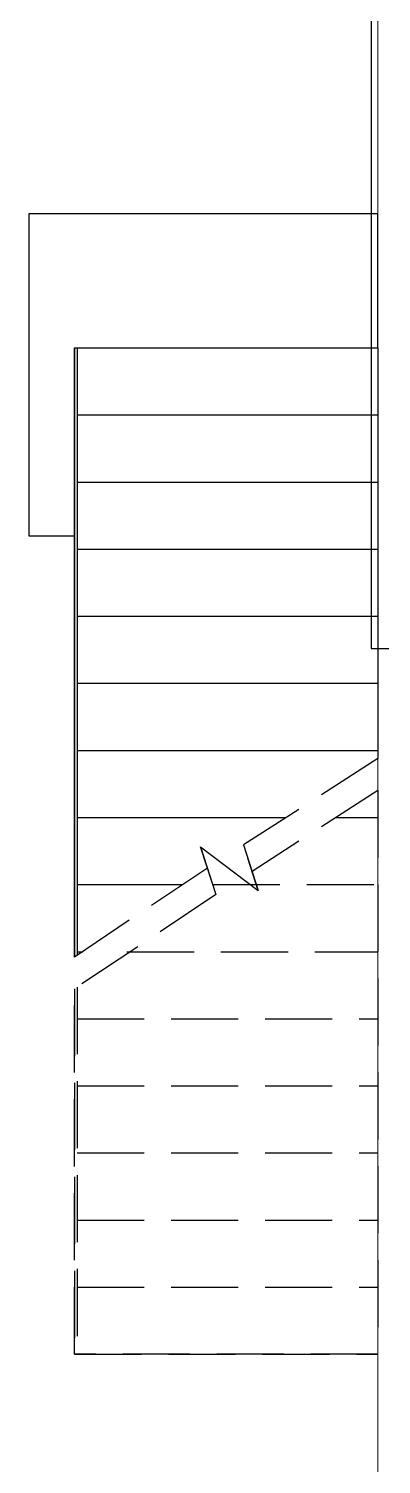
# Model space of a CAD drawing. Header units: inches. Extents: x 143994 to 247866, y 243815 to 272761.
# Drawn here: x 156301 to 157613, y 257056 to 262405 of the extents above; entities that cross this region are included whole.
import ezdxf

# ---------------------------------------------------------------- set-up
doc = ezdxf.new("R2010")
doc.units = ezdxf.units.IN
doc.header["$LTSCALE"] = 1000
doc.header["$MEASUREMENT"] = 0
doc.linetypes.add('DASH', pattern=[0.35, 0.25, -0.1])
for name, color, linetype in [('0-建筑1F', 127, 'Continuous'), ('A-Wall-Patn', 255, 'Continuous'), ('STAIR', 142, 'Continuous')]:
    doc.layers.add(name, color=color, linetype=linetype)
doc.layers.add('W-保温层', color=8, linetype='Continuous', lineweight=13)

# ---------------------------------------------------------------- blocks, each defined once
blk = doc.blocks.new('144')
at = {"layer": 'STAIR', "color": 127}
for p, q in [((638561.9, -378470.3), (637261.9, -378470.3)), ((637261.9, -378470.3), (637261.9, -379670.3)), ((638561.9, -378970.3), (638561.9, -378470.3)), ((637431.9, -378970.3), (637431.9, -381240.1)), ((637431.9, -381240.1), (637431.9, -378970.3)), ((637431.9, -378970.3), (638561.9, -378970.3)), ((637431.9, -381240.1), (637431.9, -378970.3)), ((637431.9, -378970.3), (638561.9, -378970.3)), ((637441.9, -378970.3), (637441.9, -381233.7)), ((638561.9, -378970.3), (638561.9, -380500.8)), ((638561.9, -378970.3), (638561.9, -380500.8)), ((637441.9, -379220.3), (638561.9, -379220.3)), ((637441.9, -379470.3), (638561.9, -379470.3)), ((637261.9, -379670.3), (637431.9, -379670.3)), ((637441.9, -379720.3), (638561.9, -379720.3)), ((637441.9, -379970.3), (638561.9, -379970.3)), ((637441.9, -380220.3), (638561.9, -380220.3)), ((637441.9, -380470.3), (638561.9, -380470.3)), ((637441.9, -380720.3), (638220.6, -380720.3)), ((638405.5, -380720.3), (638561.9, -380720.3)), ((637943.1, -380958.1), (637902, -380829.5)), ((637902, -380829.5), (638116.1, -380992.3)), ((638116.1, -380992.3), (638077.5, -380871.7)), ((637441.9, -380970.3), (637831.7, -380970.3)), ((637441.9, -381220.3), (637462.8, -381220.3))]:
    blk.add_line(p, q, dxfattribs=at)
at = {"layer": 'STAIR', "color": 127, "linetype": 'DASH'}
for p, q in [((638561.9, -380500.8), (638061.7, -380822.4)), ((638561.9, -380619.7), (638093.3, -380921)), ((638561.9, -380619.7), (638561.9, -382720.3)), ((638561.9, -380619.7), (638561.9, -382720.3)), ((637902, -380829.5), (637958.9, -381007.4)), ((638061.7, -380822.4), (638116.1, -380992.3)), ((637927.4, -380908.8), (637431.9, -381240.1)), ((637958.9, -381007.4), (637431.9, -381359)), ((637947, -380970.3), (638561.9, -380970.3)), ((637627.7, -381220.3), (638561.9, -381220.3)), ((637431.9, -381359), (637431.9, -382720.3)), ((637431.9, -382720.3), (637431.9, -381359)), ((637431.9, -382720.3), (637431.9, -381359)), ((637441.9, -381352.6), (637441.9, -382720.3)), ((637441.9, -381470.3), (638561.9, -381470.3)), ((637441.9, -381720.3), (638561.9, -381720.3)), ((637441.9, -381970.3), (638561.9, -381970.3)), ((637441.9, -382220.3), (638561.9, -382220.3)), ((637441.9, -382470.3), (638561.9, -382470.3)), ((637431.9, -382720.3), (638561.9, -382720.3)), ((638561.9, -382720.3), (637431.9, -382720.3)), ((638561.9, -382720.3), (637431.9, -382720.3))]:
    blk.add_line(p, q, dxfattribs=at)
at = {"layer": 'W-保温层', "color": 127}
blk.add_line((638561.9, -387950.3), (638561.9, -376410.3), dxfattribs=at)

msp = doc.modelspace()

# ---------------------------------------------------------------- linework, layer by layer
at = {"layer": 'A-Wall-Patn'}
for p, q in [((157575.62, 263746.1), (157575.62, 260096.1)), ((157575.62, 260096.1), (160105.62, 260096.11))]:
    msp.add_line(p, q, dxfattribs=at)

# ---------------------------------------------------------------- block references
at = {"layer": '0-建筑1F'}
msp.add_blockref('144', (-480961.31, 640186.38), dxfattribs=at)

doc.saveas('drawing.dxf')
